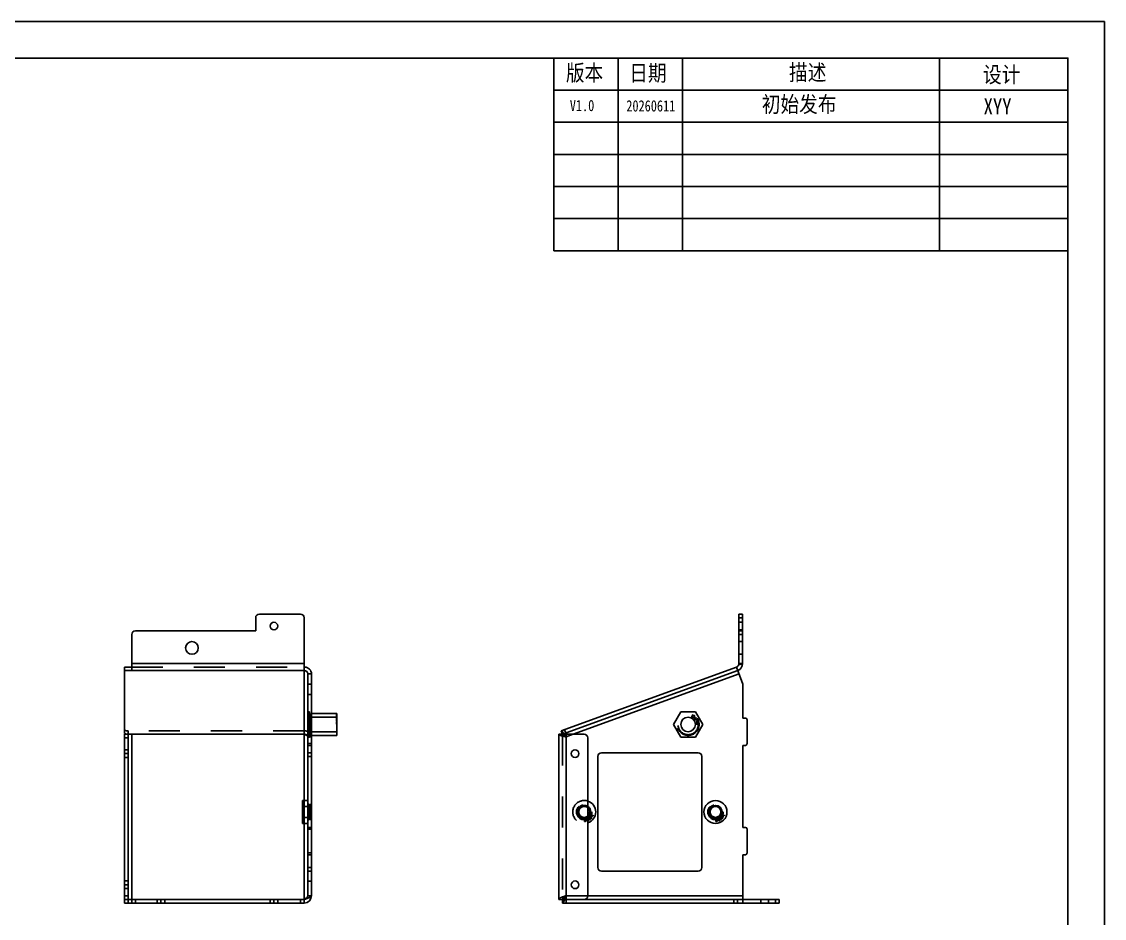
# Model space of a CAD drawing. Header units: millimetres. Extents: x 0 to 8948, y -1340 to 1100.
# Drawn here: x 7968.4 to 8265.4, y 173.9 to 420 of the extents above; entities that cross this region are included whole.
import ezdxf

# ---------------------------------------------------------------- set-up
doc = ezdxf.new("R2010")
doc.units = ezdxf.units.MM
doc.header["$LTSCALE"] = 85.25
doc.linetypes.add('HIDDEN', pattern=[0.2, 0.1, -0.1])
doc.layers.get('0').update_dxf_attribs({"linetype": 'CONTINUOUS'})
doc.layers.add('02___PRT_ALL_AXES', color=7, linetype='CONTINUOUS')
doc.layers.add('DEFAULT_2', color=8, linetype='HIDDEN')
doc.styles.get("Standard").update_dxf_attribs({"font": 'txt', "width": 0.85})
doc.styles.add('TEXTSTYLE_1', font='gdt', dxfattribs={"width": 0.8})

msp = doc.modelspace()

# ---------------------------------------------------------------- linework, layer by layer
at = {"color": 7, "linetype": 'Continuous'}
for p, q in [((7671.429, 420), (8265.429, 420)), ((8265.429, 0), (8265.429, 420)), ((8032.633, 256.434), (8032.633, 252.834)), ((8033.633, 257.434), (8044.933, 257.434)), ((8045.933, 206.289), (8045.933, 256.434)), ((8166.195, 257.434), (8165.195, 257.434)), ((8166.195, 256.434), (8165.195, 256.434)), ((8166.195, 243.834), (8166.195, 257.434)), ((7999.633, 252.834), (8032.633, 252.834)), ((8166.195, 252.834), (8165.195, 252.834)), ((7998.633, 241.955), (7998.633, 251.834)), ((8166.195, 251.834), (8165.195, 251.834)), ((7998.633, 243.834), (8045.933, 243.834)), ((8166.169, 243.508), (8165.182, 243.671)), ((8166.195, 243.834), (8165.195, 243.834)), ((7996.633, 242.894), (7996.633, 224.781)), ((7996.633, 241.955), (8045.933, 241.955)), ((8047.933, 241.015), (8046.933, 241.015)), ((8046.933, 180.139), (8046.933, 241.015)), ((8164.879, 241.955), (8116.827, 224.465)), ((8165.221, 241.015), (8119.679, 224.439)), ((8166.256, 238.174), (8164.537, 242.894)), ((8047.933, 238.174), (8046.933, 238.174)), ((8166.256, 238.174), (8166.256, 228.889)), ((8047.933, 235.391), (8046.933, 235.391)), ((8046.933, 228.889), (8047.933, 228.889)), ((8054.833, 229.848), (8054.933, 229.848)), ((8054.833, 229.848), (8054.833, 229.65)), ((8054.933, 229.724), (8054.833, 229.724)), ((8054.833, 229.65), (8054.933, 229.65)), ((8054.833, 228.905), (8054.933, 228.905)), ((8054.833, 228.905), (8054.833, 228.823)), ((8054.833, 228.823), (8054.933, 228.823)), ((8054.933, 227.139), (8054.933, 230.139)), ((8149.235, 230.639), (8147.214, 227.139)), ((8153.276, 230.639), (8149.235, 230.639)), ((8155.297, 227.139), (8153.276, 230.639)), ((8166.956, 228.889), (8166.256, 228.889)), ((8046.933, 228.389), (8047.933, 228.389)), ((8054.833, 227.599), (8054.933, 227.599)), ((8054.833, 227.599), (8054.833, 227.495)), ((8054.933, 227.568), (8054.833, 227.568)), ((8054.933, 227.502), (8054.833, 227.502)), ((8054.833, 227.495), (8054.933, 227.495)), ((8117.695, 224.781), (8117.353, 225.721)), ((8147.214, 227.139), (8149.235, 223.639)), ((8153.276, 223.639), (8155.297, 227.139)), ((8167.456, 228.389), (8167.456, 221.889)), ((8045.933, 224.439), (7996.633, 224.439)), ((7997.633, 223.439), (7996.633, 223.439)), ((7997.633, 178.139), (7997.633, 224.439)), ((7998.633, 224.439), (7998.633, 178.139)), ((8116.756, 224.439), (8116.414, 225.379)), ((8149.235, 223.639), (8153.276, 223.639)), ((8046.933, 221.889), (8047.933, 221.889)), ((8046.933, 221.389), (8047.933, 221.389)), ((8166.256, 221.389), (8166.256, 198.889)), ((8166.956, 221.389), (8166.256, 221.389)), ((8126.506, 218.389), (8126.506, 187.889)), ((8154.006, 219.389), (8127.506, 219.389)), ((8155.006, 187.889), (8155.006, 218.389)), ((8046.933, 206.289), (8045.433, 206.289)), ((8045.433, 206.289), (8045.433, 199.989)), ((8124.667, 202.403), (8124.656, 202.375)), ((8125.149, 202.203), (8124.667, 202.403)), ((8124.734, 202.193), (8124.711, 202.32)), ((8124.711, 202.32), (8125.126, 202.148)), ((8124.714, 202.188), (8124.734, 202.193)), ((8125.147, 202.105), (8125.136, 202.058)), ((8125.136, 202.058), (8125.149, 202.052)), ((8125.218, 202.254), (8125.195, 202.218)), ((8125.231, 202.249), (8125.218, 202.254)), ((8160.667, 202.403), (8160.656, 202.375)), ((8161.149, 202.203), (8160.667, 202.403)), ((8160.734, 202.193), (8160.711, 202.32)), ((8160.711, 202.32), (8161.126, 202.148)), ((8160.714, 202.188), (8160.734, 202.193)), ((8161.147, 202.105), (8161.136, 202.058)), ((8161.136, 202.058), (8161.149, 202.052)), ((8161.218, 202.254), (8161.195, 202.218)), ((8161.231, 202.249), (8161.218, 202.254)), ((8046.933, 199.989), (8045.433, 199.989)), ((8045.933, 199.989), (8045.933, 178.139)), ((8124.062, 201.002), (8123.756, 201.215)), ((8123.756, 201.129), (8124.109, 200.882)), ((8123.864, 200.82), (8123.756, 201)), ((8123.756, 200.949), (8123.842, 200.806)), ((8123.824, 200.743), (8123.786, 200.709)), ((8123.987, 200.83), (8123.911, 200.795)), ((8123.987, 201.483), (8124.062, 201.002)), ((8123.995, 200.818), (8123.987, 200.83)), ((8124.024, 201.418), (8124.243, 201.055)), ((8124.109, 200.882), (8124.024, 201.418)), ((8124.3, 201.096), (8124.087, 201.45)), ((8124.099, 201.519), (8124.141, 201.559)), ((8124.141, 201.559), (8124.133, 201.571)), ((8124.241, 200.996), (8124.2, 200.959)), ((8124.2, 200.959), (8124.208, 200.946)), ((8124.269, 201.575), (8124.286, 201.581)), ((8124.423, 201.093), (8124.349, 201.066)), ((8124.43, 201.08), (8124.423, 201.093)), ((8124.445, 201.527), (8124.464, 201.523)), ((8124.555, 201.292), (8124.562, 201.275)), ((8124.869, 201.941), (8124.755, 201.758)), ((8124.755, 201.758), (8124.789, 201.737)), ((8124.789, 201.737), (8124.903, 201.92)), ((8124.903, 201.92), (8124.869, 201.941)), ((8158.847, 200.673), (8158.86, 200.675)), ((8158.847, 200.673), (8158.852, 200.538)), ((8159.126, 200.975), (8159.114, 200.974)), ((8159.126, 200.974), (8159.118, 201.078)), ((8159.546, 200.842), (8159.34, 200.779)), ((8159.34, 200.779), (8159.351, 200.742)), ((8159.351, 200.742), (8159.557, 200.805)), ((8159.51, 201.196), (8159.518, 201.183)), ((8159.518, 201.183), (8159.594, 201.217)), ((8159.557, 200.805), (8159.546, 200.842)), ((8159.594, 201.217), (8159.842, 200.806)), ((8159.864, 200.82), (8159.622, 201.222)), ((8159.622, 201.222), (8160.109, 200.882)), ((8160.062, 201.002), (8159.657, 201.284)), ((8159.824, 200.743), (8159.786, 200.709)), ((8159.786, 200.709), (8159.793, 200.696)), ((8159.987, 200.83), (8159.911, 200.795)), ((8159.987, 201.483), (8160.062, 201.002)), ((8159.995, 200.818), (8159.987, 200.83)), ((8160.024, 201.418), (8160.243, 201.055)), ((8160.109, 200.882), (8160.024, 201.418)), ((8160.3, 201.096), (8160.087, 201.45)), ((8160.099, 201.519), (8160.141, 201.559)), ((8160.141, 201.559), (8160.133, 201.571)), ((8160.241, 200.996), (8160.2, 200.959)), ((8160.2, 200.959), (8160.208, 200.946)), ((8160.269, 201.575), (8160.286, 201.581)), ((8160.423, 201.093), (8160.349, 201.066)), ((8160.43, 201.08), (8160.423, 201.093)), ((8160.445, 201.527), (8160.464, 201.523)), ((8160.555, 201.292), (8160.562, 201.275)), ((8160.869, 201.941), (8160.755, 201.758)), ((8160.755, 201.758), (8160.789, 201.737)), ((8160.789, 201.737), (8160.903, 201.92)), ((8160.903, 201.92), (8160.869, 201.941)), ((8046.933, 198.889), (8047.933, 198.889)), ((8046.933, 198.389), (8047.933, 198.389)), ((8166.956, 198.889), (8166.256, 198.889)), ((8167.456, 198.389), (8167.456, 191.889)), ((8046.933, 191.889), (8047.933, 191.889)), ((8046.933, 191.389), (8047.933, 191.389)), ((8166.256, 178.139), (8166.256, 191.389)), ((8166.956, 191.389), (8166.256, 191.389)), ((8127.506, 186.889), (8154.006, 186.889)), ((8047.933, 184.139), (8046.933, 184.139)), ((7997.633, 180.139), (7996.633, 180.139)), ((7996.633, 179.139), (8045.933, 179.139)), ((7996.633, 179.139), (7996.633, 178.139)), ((7999.633, 179.139), (7999.633, 178.139)), ((8044.933, 179.139), (8044.933, 178.139)), ((8047.933, 180.139), (8046.933, 180.139)), ((8116.756, 179.139), (8116.756, 178.139)), ((8117.756, 179.139), (8117.756, 178.139)), ((8122.756, 179.139), (8176.256, 179.139)), ((8123.756, 180.139), (8166.256, 180.139)), ((8163.756, 179.139), (8163.756, 178.139)), ((8164.756, 179.139), (8164.756, 178.139)), ((8175.256, 179.139), (8175.256, 178.139)), ((8176.256, 179.139), (8176.256, 178.139))]:
    msp.add_line(p, q, dxfattribs=at)
for p, q in [((8132.054, 410), (8132.054, 383.563)), ((8149.679, 410), (8149.679, 383.563)), ((8220.179, 410), (8220.179, 383.563)), ((8114.429, 383.563), (8114.429, 374.75)), ((8132.054, 383.563), (8132.054, 357.125)), ((8149.679, 383.563), (8149.679, 357.125)), ((8220.179, 383.563), (8220.179, 357.125)), ((8114.429, 365.938), (8114.429, 374.75)), ((8114.429, 374.75), (8255.429, 374.75)), ((8255.429, 365.938), (8114.429, 365.938)), ((8114.429, 365.938), (8114.429, 357.125)), ((8114.429, 357.125), (8255.429, 357.125))]:
    msp.add_line(p, q)
at = {"color": 3, "linetype": 'Continuous'}
for p, q in [((8165.195, 243.834), (8165.195, 257.434)), ((7996.633, 242.894), (7998.633, 242.894)), ((8047.933, 180.139), (8047.933, 241.015)), ((8116.414, 225.379), (8164.537, 242.894)), ((7996.633, 179.139), (7996.633, 224.439)), ((8115.756, 224.439), (8115.756, 179.139)), ((8122.756, 224.439), (8115.756, 224.439)), ((8117.756, 224.439), (8117.756, 179.139)), ((8123.756, 180.139), (8123.756, 223.439)), ((8115.756, 179.139), (8122.756, 179.139)), ((7996.633, 178.139), (8045.933, 178.139)), ((8116.756, 178.139), (8176.256, 178.139))]:
    msp.add_line(p, q, dxfattribs=at)
at = {"color": 7, "linetype": 'Continuous'}
msp.add_lwpolyline([(7681.429, 10), (8255.429, 10), (8255.429, 410), (7681.429, 410)], close=True, dxfattribs=at)
for points in [[(8255.429, 392.375), (8114.429, 392.375), (8114.429, 383.563), (8255.429, 383.563), (8255.429, 410), (8114.429, 410), (8114.429, 401.188)], [(8114.429, 392.375), (8114.429, 401.188), (8255.429, 401.188)]]:
    msp.add_lwpolyline(points)
for radius in [3.15, 1.8, 1.5]:
    msp.add_circle((8158.756, 203.139), radius, dxfattribs=at)
for centre, radius, start, end in [((8033.633, 256.434), 1, 90, 180), ((8044.933, 256.434), 1, 0, 90), ((7999.633, 251.834), 1, 90, 180), ((8164.195, 243.834), 2, 290, 0), ((8166.956, 228.389), 0.5, 0, 90), ((8166.956, 221.889), 0.5, 270, 0), ((8127.506, 218.389), 1, 90, 180), ((8154.006, 218.389), 1, 0, 90), ((8122.756, 203.139), 3.15, 288.55286, 71.44761), ((8122.756, 203.139), 1.8, 303.82746, 56.17057), ((8122.756, 203.139), 1.5, 311.98434, 48.01566), ((8123.322, 202.758), 1.438, 297.53662, 301.08982), ((8159.322, 202.758), 1.438, 297.53662, 301.08982), ((8166.956, 198.389), 0.5, 0, 90), ((8166.956, 191.889), 0.5, 270, 0), ((8127.506, 187.889), 1, 180, 270), ((8154.006, 187.889), 1, 270, 0), ((8045.933, 180.139), 1, 270, 0)]:
    msp.add_arc(centre, radius, start, end, dxfattribs=at)
at = {"color": 3, "linetype": 'Continuous'}
for centre, radius, start, end in [((8164.195, 243.834), 1, 290, 0), ((8045.932, 240.791), 2.104, 85.29943, 89.98982), ((8122.756, 223.439), 1, 0, 90), ((8045.933, 180.139), 2, 270, 0), ((8122.756, 180.139), 1, 270, 0)]:
    msp.add_arc(centre, radius, start, end, dxfattribs=at)
at = {"color": 7, "linetype": 'Continuous'}
for points, knots in [([(8045.933, 241.955), (8046.186, 241.955), (8046.704, 241.768), (8046.933, 241.257), (8046.933, 241.015)], [0, 0, 0, 0, 0.5109871, 1, 1, 1, 1]), ([(7996.633, 224.781), (7996.633, 224.758), (7996.656, 224.689), (7996.764, 224.603), (7996.865, 224.56), (7996.926, 224.539)], [0, 0, 0, 0, 0.173888, 0.5172207, 1, 1, 1, 1]), ([(7996.926, 224.539), (7996.95, 224.531), (7997.056, 224.498), (7997.165, 224.477), (7997.25, 224.465)], [0, 0, 0, 0, 0.2284318, 1, 1, 1, 1]), ([(8045.933, 224.439), (8045.998, 224.449), (8046.246, 224.465), (8046.503, 224.386), (8046.649, 224.277)], [0, 0, 0, 0, 0.266582, 1, 1, 1, 1]), ([(8045.933, 224.439), (8046.173, 224.332), (8046.502, 224.189), (8046.848, 223.952), (8046.933, 223.802), (8046.933, 223.739)], [0, 0, 0, 0, 0.6269395, 0.8483282, 1, 1, 1, 1]), ([(8046.649, 224.277), (8046.735, 224.213), (8046.879, 224.052), (8046.933, 223.84), (8046.933, 223.739)], [0, 0, 0, 0, 0.5136641, 1, 1, 1, 1]), ([(8045.933, 179.139), (8046.061, 179.221), (8046.307, 179.378), (8046.687, 179.654), (8046.933, 179.946), (8046.933, 180.139)], [0, 0, 0, 0, 0.3160977, 0.5992338, 1, 1, 1, 1])]:
    msp.add_open_spline(points, degree=3, knots=knots, dxfattribs=at)
at = {"color": 3, "linetype": 'Continuous'}
for points, knots in [([(8046.105, 242.887), (8046.349, 242.867), (8046.831, 242.743), (8047.435, 242.32), (8047.838, 241.718), (8047.933, 241.246), (8047.933, 241.015)], [0, 0, 0, 0, 0.2573196, 0.5098843, 0.7569237, 1, 1, 1, 1]), ([(8045.933, 224.439), (8045.994, 224.425), (8046.233, 224.372), (8046.473, 224.318), (8046.65, 224.275)], [0, 0, 0, 0, 0.2550676, 1, 1, 1, 1])]:
    msp.add_open_spline(points, degree=3, knots=knots, dxfattribs=at)
at = {"color": 7, "linetype": 'Continuous'}
for points in [[(8124.656, 202.375), (8124.685, 202.299), (8124.704, 202.237), (8124.714, 202.188)], [(8125.126, 202.148), (8125.145, 202.14), (8125.151, 202.125), (8125.147, 202.105)], [(8125.195, 202.218), (8125.183, 202.2), (8125.168, 202.195), (8125.149, 202.203)], [(8125.149, 202.052), (8125.16, 202.081), (8125.172, 202.114), (8125.188, 202.151)], [(8125.188, 202.151), (8125.203, 202.188), (8125.217, 202.22), (8125.231, 202.249)], [(8160.656, 202.375), (8160.685, 202.299), (8160.704, 202.237), (8160.714, 202.188)], [(8161.126, 202.148), (8161.145, 202.14), (8161.151, 202.125), (8161.147, 202.105)], [(8161.195, 202.218), (8161.183, 202.2), (8161.168, 202.195), (8161.149, 202.203)], [(8161.149, 202.052), (8161.16, 202.081), (8161.172, 202.114), (8161.188, 202.151)], [(8161.188, 202.151), (8161.203, 202.188), (8161.217, 202.22), (8161.231, 202.249)], [(8123.793, 200.696), (8123.833, 200.722), (8123.867, 200.744), (8123.893, 200.76)], [(8123.851, 200.776), (8123.85, 200.769), (8123.841, 200.758), (8123.824, 200.743)], [(8123.842, 200.806), (8123.849, 200.794), (8123.853, 200.783), (8123.851, 200.776)], [(8123.911, 200.795), (8123.895, 200.787), (8123.879, 200.795), (8123.864, 200.82)], [(8123.893, 200.76), (8123.929, 200.781), (8123.963, 200.801), (8123.995, 200.818)], [(8124.133, 201.571), (8124.113, 201.556), (8124.09, 201.542), (8124.065, 201.527)], [(8124.087, 201.45), (8124.078, 201.464), (8124.074, 201.477), (8124.076, 201.487)], [(8124.076, 201.487), (8124.078, 201.496), (8124.085, 201.507), (8124.099, 201.519)], [(8124.208, 200.946), (8124.249, 200.973), (8124.285, 200.996), (8124.317, 201.016)], [(8124.242, 201.684), (8124.24, 201.652), (8124.249, 201.615), (8124.269, 201.575)], [(8124.257, 201.021), (8124.257, 201.014), (8124.251, 201.005), (8124.241, 200.996)], [(8124.282, 201.774), (8124.257, 201.746), (8124.244, 201.716), (8124.242, 201.684)], [(8124.243, 201.055), (8124.252, 201.039), (8124.257, 201.028), (8124.257, 201.021)], [(8124.286, 201.581), (8124.274, 201.608), (8124.269, 201.634), (8124.273, 201.66)], [(8124.273, 201.66), (8124.276, 201.686), (8124.285, 201.709), (8124.302, 201.727)], [(8124.361, 201.818), (8124.331, 201.813), (8124.305, 201.799), (8124.282, 201.774)], [(8124.323, 201.066), (8124.317, 201.069), (8124.31, 201.08), (8124.3, 201.096)], [(8124.302, 201.727), (8124.318, 201.745), (8124.338, 201.755), (8124.36, 201.757)], [(8124.317, 201.016), (8124.342, 201.03), (8124.379, 201.052), (8124.43, 201.08)], [(8124.349, 201.066), (8124.338, 201.062), (8124.33, 201.062), (8124.323, 201.066)], [(8124.36, 201.757), (8124.383, 201.759), (8124.404, 201.753), (8124.422, 201.736)], [(8124.432, 201.801), (8124.414, 201.816), (8124.391, 201.822), (8124.361, 201.818)], [(8124.422, 201.736), (8124.447, 201.713), (8124.455, 201.661), (8124.447, 201.579)], [(8124.466, 201.737), (8124.461, 201.764), (8124.45, 201.785), (8124.432, 201.801)], [(8124.447, 201.579), (8124.446, 201.561), (8124.445, 201.543), (8124.445, 201.527)], [(8124.464, 201.523), (8124.465, 201.554), (8124.473, 201.578), (8124.488, 201.595)], [(8124.468, 201.635), (8124.471, 201.677), (8124.471, 201.711), (8124.466, 201.737)], [(8124.568, 201.688), (8124.528, 201.687), (8124.495, 201.669), (8124.468, 201.635)], [(8124.488, 201.595), (8124.507, 201.617), (8124.532, 201.626), (8124.564, 201.623)], [(8124.562, 201.312), (8124.557, 201.306), (8124.555, 201.3), (8124.555, 201.292)], [(8124.597, 201.327), (8124.58, 201.324), (8124.568, 201.319), (8124.562, 201.312)], [(8124.562, 201.275), (8124.572, 201.266), (8124.588, 201.266), (8124.61, 201.276)], [(8124.564, 201.623), (8124.596, 201.62), (8124.626, 201.606), (8124.655, 201.58)], [(8124.678, 201.643), (8124.644, 201.673), (8124.607, 201.688), (8124.568, 201.688)], [(8124.684, 201.366), (8124.668, 201.348), (8124.639, 201.335), (8124.597, 201.327)], [(8124.61, 201.276), (8124.631, 201.286), (8124.657, 201.306), (8124.685, 201.337)], [(8124.655, 201.58), (8124.689, 201.549), (8124.708, 201.512), (8124.713, 201.47)], [(8124.747, 201.496), (8124.745, 201.554), (8124.722, 201.603), (8124.678, 201.643)], [(8124.713, 201.47), (8124.719, 201.427), (8124.708, 201.393), (8124.684, 201.366)], [(8124.685, 201.337), (8124.728, 201.385), (8124.749, 201.438), (8124.747, 201.496)], [(8158.858, 201.048), (8158.828, 201.017), (8158.815, 200.98), (8158.82, 200.937)], [(8158.82, 200.937), (8158.823, 200.903), (8158.839, 200.874), (8158.866, 200.85)], [(8158.852, 200.538), (8158.903, 200.515), (8158.957, 200.506), (8159.016, 200.512)], [(8158.983, 201.104), (8158.93, 201.098), (8158.888, 201.079), (8158.858, 201.048)], [(8158.926, 200.57), (8158.892, 200.596), (8158.87, 200.63), (8158.86, 200.675)], [(8158.866, 200.972), (8158.864, 200.997), (8158.872, 201.02), (8158.892, 201.041)], [(8158.898, 200.919), (8158.879, 200.934), (8158.869, 200.952), (8158.866, 200.972)], [(8158.866, 200.85), (8158.894, 200.826), (8158.94, 200.801), (8159.007, 200.775)], [(8158.892, 201.041), (8158.912, 201.062), (8158.939, 201.075), (8158.971, 201.078)], [(8159.017, 200.862), (8158.958, 200.886), (8158.918, 200.904), (8158.898, 200.919)], [(8159.033, 200.539), (8158.995, 200.535), (8158.96, 200.545), (8158.926, 200.57)], [(8158.971, 201.078), (8159.04, 201.085), (8159.087, 201.05), (8159.114, 200.974)], [(8159.118, 201.078), (8159.081, 201.101), (8159.035, 201.11), (8158.983, 201.104)], [(8159.007, 200.775), (8159.055, 200.757), (8159.089, 200.74), (8159.111, 200.724)], [(8159.016, 200.512), (8159.08, 200.519), (8159.127, 200.54), (8159.159, 200.574)], [(8159.149, 200.798), (8159.122, 200.817), (8159.077, 200.839), (8159.017, 200.862)], [(8159.119, 200.58), (8159.097, 200.556), (8159.068, 200.543), (8159.033, 200.539)], [(8159.111, 200.724), (8159.132, 200.708), (8159.145, 200.686), (8159.148, 200.66)], [(8159.148, 200.66), (8159.151, 200.63), (8159.141, 200.603), (8159.119, 200.58)], [(8159.199, 200.703), (8159.194, 200.746), (8159.177, 200.778), (8159.149, 200.798)], [(8159.159, 200.574), (8159.191, 200.609), (8159.204, 200.652), (8159.199, 200.703)], [(8159.587, 201.238), (8159.545, 201.214), (8159.52, 201.199), (8159.51, 201.196)], [(8159.657, 201.284), (8159.645, 201.274), (8159.621, 201.259), (8159.587, 201.238)], [(8159.793, 200.696), (8159.833, 200.722), (8159.867, 200.744), (8159.893, 200.76)], [(8159.851, 200.776), (8159.85, 200.769), (8159.841, 200.758), (8159.824, 200.743)], [(8159.842, 200.806), (8159.849, 200.794), (8159.853, 200.783), (8159.851, 200.776)], [(8159.911, 200.795), (8159.895, 200.787), (8159.879, 200.795), (8159.864, 200.82)], [(8159.893, 200.76), (8159.929, 200.781), (8159.963, 200.801), (8159.995, 200.818)], [(8160.133, 201.571), (8160.113, 201.556), (8160.09, 201.542), (8160.065, 201.527)], [(8160.087, 201.45), (8160.078, 201.464), (8160.074, 201.477), (8160.076, 201.487)], [(8160.076, 201.487), (8160.078, 201.496), (8160.085, 201.507), (8160.099, 201.519)], [(8160.208, 200.946), (8160.249, 200.973), (8160.285, 200.996), (8160.317, 201.016)], [(8160.242, 201.684), (8160.24, 201.652), (8160.249, 201.615), (8160.269, 201.575)], [(8160.257, 201.021), (8160.257, 201.014), (8160.251, 201.005), (8160.241, 200.996)], [(8160.282, 201.774), (8160.257, 201.746), (8160.244, 201.716), (8160.242, 201.684)], [(8160.243, 201.055), (8160.252, 201.039), (8160.257, 201.028), (8160.257, 201.021)], [(8160.286, 201.581), (8160.274, 201.608), (8160.269, 201.634), (8160.273, 201.66)], [(8160.273, 201.66), (8160.276, 201.686), (8160.285, 201.709), (8160.302, 201.727)], [(8160.361, 201.818), (8160.331, 201.813), (8160.305, 201.799), (8160.282, 201.774)], [(8160.323, 201.066), (8160.317, 201.069), (8160.31, 201.08), (8160.3, 201.096)], [(8160.302, 201.727), (8160.318, 201.745), (8160.338, 201.755), (8160.36, 201.757)], [(8160.317, 201.016), (8160.342, 201.03), (8160.379, 201.052), (8160.43, 201.08)], [(8160.349, 201.066), (8160.338, 201.062), (8160.33, 201.062), (8160.323, 201.066)], [(8160.36, 201.757), (8160.383, 201.759), (8160.404, 201.753), (8160.422, 201.736)], [(8160.432, 201.801), (8160.414, 201.816), (8160.391, 201.822), (8160.361, 201.818)], [(8160.422, 201.736), (8160.447, 201.713), (8160.455, 201.661), (8160.447, 201.579)], [(8160.466, 201.737), (8160.461, 201.764), (8160.45, 201.785), (8160.432, 201.801)], [(8160.447, 201.579), (8160.446, 201.561), (8160.445, 201.543), (8160.445, 201.527)], [(8160.464, 201.523), (8160.465, 201.554), (8160.473, 201.578), (8160.488, 201.595)], [(8160.468, 201.635), (8160.471, 201.677), (8160.471, 201.711), (8160.466, 201.737)], [(8160.568, 201.688), (8160.528, 201.687), (8160.495, 201.669), (8160.468, 201.635)], [(8160.488, 201.595), (8160.507, 201.617), (8160.532, 201.626), (8160.564, 201.623)], [(8160.562, 201.312), (8160.557, 201.306), (8160.555, 201.3), (8160.555, 201.292)], [(8160.597, 201.327), (8160.58, 201.324), (8160.568, 201.319), (8160.562, 201.312)], [(8160.562, 201.275), (8160.572, 201.266), (8160.588, 201.266), (8160.61, 201.276)], [(8160.564, 201.623), (8160.596, 201.62), (8160.626, 201.606), (8160.655, 201.58)], [(8160.678, 201.643), (8160.644, 201.673), (8160.607, 201.688), (8160.568, 201.688)], [(8160.684, 201.366), (8160.668, 201.348), (8160.639, 201.335), (8160.597, 201.327)], [(8160.61, 201.276), (8160.631, 201.286), (8160.657, 201.306), (8160.685, 201.337)], [(8160.655, 201.58), (8160.689, 201.549), (8160.708, 201.512), (8160.713, 201.47)], [(8160.747, 201.496), (8160.745, 201.554), (8160.722, 201.603), (8160.678, 201.643)], [(8160.713, 201.47), (8160.719, 201.427), (8160.708, 201.393), (8160.684, 201.366)], [(8160.685, 201.337), (8160.728, 201.385), (8160.749, 201.438), (8160.747, 201.496)]]:
    msp.add_open_spline(points, degree=3, dxfattribs=at)
at = {"layer": '02___PRT_ALL_AXES', "color": 8, "linetype": 'HIDDEN'}
for p, q in [((8165.195, 255.189), (8165.195, 253.089)), ((8166.195, 255.189), (8165.195, 255.189)), ((8166.195, 253.089), (8165.195, 253.089)), ((8166.195, 255.189), (8166.195, 253.089)), ((8165.195, 249.889), (8165.195, 246.389)), ((8166.195, 249.889), (8165.195, 249.889)), ((8166.195, 249.889), (8166.195, 246.389)), ((8166.195, 246.389), (8165.195, 246.389)), ((8046.933, 229.139), (8054.933, 229.139)), ((8046.933, 229.139), (8046.933, 225.139)), ((8047.733, 230.139), (8047.933, 230.139)), ((8047.933, 225.139), (8047.933, 229.139)), ((8054.933, 229.139), (8054.933, 227.139)), ((8047.933, 227.139), (8046.933, 227.139)), ((8046.933, 225.139), (8054.933, 225.139)), ((8047.733, 224.139), (8047.933, 224.139)), ((7996.633, 220.189), (7997.633, 220.189)), ((7996.633, 218.09), (7996.633, 220.188)), ((7997.633, 218.09), (7997.633, 220.188)), ((7996.633, 219.139), (7997.633, 219.139)), ((7996.633, 218.089), (7997.633, 218.089)), ((8046.933, 204.639), (8047.933, 204.639)), ((8046.933, 201.639), (8046.933, 204.639)), ((8047.933, 203.139), (8046.933, 203.139)), ((8047.933, 201.639), (8047.933, 204.639)), ((8046.933, 201.639), (8047.933, 201.639)), ((7996.633, 184.189), (7997.633, 184.189)), ((7996.633, 182.09), (7996.633, 184.188)), ((7997.633, 182.09), (7997.633, 184.188)), ((7996.633, 183.139), (7997.633, 183.139)), ((7996.633, 182.089), (7997.633, 182.089)), ((8005.583, 179.139), (8005.583, 178.139)), ((8005.584, 179.139), (8007.682, 179.139)), ((8006.633, 178.139), (8006.633, 179.139)), ((8007.683, 179.139), (8007.683, 178.139)), ((8036.583, 179.139), (8036.583, 178.139)), ((8036.584, 179.139), (8038.682, 179.139)), ((8037.633, 178.139), (8037.633, 179.139)), ((8038.683, 179.139), (8038.683, 178.139)), ((8171.206, 179.139), (8171.206, 178.139)), ((8171.206, 179.139), (8173.306, 179.139)), ((8173.306, 179.139), (8173.306, 178.139)), ((8005.584, 178.139), (8007.682, 178.139)), ((8036.584, 178.139), (8038.682, 178.139)), ((8171.206, 178.139), (8173.306, 178.139))]:
    msp.add_line(p, q, dxfattribs=at)
at = {"layer": '02___PRT_ALL_AXES', "color": 7, "linetype": 'Continuous'}
for p, q in [((8047.933, 230.139), (8054.933, 230.139)), ((8054.933, 227.139), (8054.933, 224.139)), ((8047.933, 224.139), (8054.933, 224.139))]:
    msp.add_line(p, q, dxfattribs=at)
for centre, radius in [((8037.633, 254.139), 1.05), ((8015.133, 248.139), 1.75), ((8151.256, 227.139), 2), ((8158.756, 203.139), 1.5)]:
    msp.add_circle(centre, radius, dxfattribs=at)
at = {"layer": '02___PRT_ALL_AXES', "color": 3, "linetype": 'Continuous'}
for centre in [(8120.256, 219.139), (8120.256, 183.139)]:
    msp.add_circle(centre, 1.05, dxfattribs=at)
at = {"layer": '02___PRT_ALL_AXES', "color": 8, "linetype": 'HIDDEN'}
msp.add_arc((8122.756, 203.139), 1.5, 44.38744, 315.61256, dxfattribs=at)
at = {"layer": '02___PRT_ALL_AXES', "color": 7, "linetype": 'Continuous'}
msp.add_arc((8122.756, 203.139), 1.5, 315.61256, 44.38744, dxfattribs=at)
at = {"layer": 'DEFAULT_2', "color": 8, "linetype": 'HIDDEN'}
for p, q in [((7998.633, 242.894), (8045.933, 242.894)), ((8047.433, 230.639), (8046.933, 230.639)), ((8047.433, 230.639), (8047.433, 223.639)), ((8047.433, 229.939), (8047.733, 229.939)), ((8047.733, 230.139), (8047.733, 224.139)), ((8054.833, 229.65), (8054.833, 228.905)), ((8054.933, 229.594), (8054.833, 229.594)), ((8054.933, 229.566), (8054.833, 229.566)), ((8054.933, 229.53), (8054.833, 229.53)), ((8054.933, 229.516), (8054.833, 229.516)), ((8054.933, 229.461), (8054.833, 229.461)), ((8054.933, 229.437), (8054.833, 229.437)), ((8054.933, 229.4), (8054.833, 229.4)), ((8054.933, 229.362), (8054.833, 229.362)), ((8054.933, 229.333), (8054.833, 229.333)), ((8054.933, 229.281), (8054.833, 229.281)), ((8054.933, 229.218), (8054.833, 229.218)), ((8054.933, 229.184), (8054.833, 229.184)), ((8054.933, 229.116), (8054.833, 229.116)), ((8054.933, 229.079), (8054.833, 229.079)), ((8054.933, 229.067), (8054.833, 229.067)), ((8054.933, 229.064), (8054.833, 229.064)), ((8054.933, 229.06), (8054.833, 229.06)), ((8054.933, 229.042), (8054.833, 229.042)), ((8054.933, 229.039), (8054.833, 229.039)), ((8054.933, 229.017), (8054.833, 229.017)), ((8054.933, 229), (8054.833, 229)), ((8054.933, 228.973), (8054.833, 228.973)), ((8054.933, 228.96), (8054.833, 228.96)), ((8054.933, 228.943), (8054.833, 228.943)), ((8054.933, 228.937), (8054.833, 228.937)), ((8054.933, 228.924), (8054.833, 228.924)), ((8054.833, 228.823), (8054.833, 228.341)), ((8054.933, 228.761), (8054.833, 228.761)), ((8054.933, 228.699), (8054.833, 228.699)), ((8152.133, 229.184), (8152.545, 229.848)), ((8152.473, 228.973), (8152.133, 229.184)), ((8152.586, 229.724), (8152.272, 229.218)), ((8152.272, 229.218), (8152.527, 229.06)), ((8152.552, 228.943), (8152.473, 228.973)), ((8152.527, 229.06), (8152.592, 229.039)), ((8152.627, 228.937), (8152.552, 228.943)), ((8152.841, 229.566), (8152.586, 229.724)), ((8152.592, 229.039), (8152.653, 229.042)), ((8152.72, 228.96), (8152.627, 228.937)), ((8152.653, 229.042), (8152.708, 229.067)), ((8152.708, 229.067), (8152.758, 229.116)), ((8152.784, 229), (8152.72, 228.96)), ((8152.758, 229.116), (8152.893, 229.333)), ((8152.843, 229.064), (8152.784, 229)), ((8152.888, 229.516), (8152.841, 229.566)), ((8152.978, 229.281), (8152.843, 229.064)), ((8152.913, 229.461), (8152.888, 229.516)), ((8152.893, 229.333), (8152.914, 229.4)), ((8152.898, 229.65), (8152.956, 229.594)), ((8152.914, 229.4), (8152.913, 229.461)), ((8152.956, 229.594), (8152.995, 229.53)), ((8153.008, 229.362), (8152.978, 229.281)), ((8152.995, 229.53), (8153.016, 229.437)), ((8153.016, 229.437), (8153.008, 229.362)), ((8153.045, 228.42), (8153.168, 229.017)), ((8153.239, 228.924), (8153.154, 228.503)), ((8153.154, 228.503), (8153.411, 228.699)), ((8153.168, 229.017), (8153.249, 229.079)), ((8153.411, 228.699), (8153.239, 228.924)), ((8153.249, 229.079), (8153.492, 228.761)), ((8153.492, 228.761), (8153.681, 228.905)), ((8153.738, 228.823), (8153.553, 228.681)), ((8047.433, 227.139), (8046.933, 227.139)), ((8054.933, 228.681), (8054.833, 228.681)), ((8054.933, 228.619), (8054.833, 228.619)), ((8054.933, 228.549), (8054.833, 228.549)), ((8054.933, 228.503), (8054.833, 228.503)), ((8054.933, 228.487), (8054.833, 228.487)), ((8054.933, 228.42), (8054.833, 228.42)), ((8054.933, 228.341), (8054.833, 228.341)), ((8054.933, 228.259), (8054.833, 228.259)), ((8054.833, 228.259), (8054.833, 227.966)), ((8054.933, 228.249), (8054.833, 228.249)), ((8054.933, 228.185), (8054.833, 228.185)), ((8054.933, 228.183), (8054.833, 228.183)), ((8054.933, 228.162), (8054.833, 228.162)), ((8054.933, 228.154), (8054.833, 228.154)), ((8054.933, 228.141), (8054.833, 228.141)), ((8054.933, 228.128), (8054.833, 228.128)), ((8054.933, 228.115), (8054.833, 228.115)), ((8054.933, 228.11), (8054.833, 228.11)), ((8054.933, 228.097), (8054.833, 228.097)), ((8054.933, 228.084), (8054.833, 228.084)), ((8054.933, 228.071), (8054.833, 228.071)), ((8054.933, 228.064), (8054.833, 228.064)), ((8054.933, 228.042), (8054.833, 228.042)), ((8054.933, 228.041), (8054.833, 228.041)), ((8054.933, 227.976), (8054.833, 227.976)), ((8054.933, 227.966), (8054.833, 227.966)), ((8054.933, 227.816), (8054.833, 227.816)), ((8054.833, 227.816), (8054.833, 227.599)), ((8054.933, 227.809), (8054.833, 227.809)), ((8054.933, 227.795), (8054.833, 227.795)), ((8054.933, 227.765), (8054.833, 227.765)), ((8054.933, 227.754), (8054.833, 227.754)), ((8054.933, 227.752), (8054.833, 227.752)), ((8054.933, 227.747), (8054.833, 227.747)), ((8054.933, 227.734), (8054.833, 227.734)), ((8054.933, 227.73), (8054.833, 227.73)), ((8054.933, 227.727), (8054.833, 227.727)), ((8054.933, 227.702), (8054.833, 227.702)), ((8054.933, 227.693), (8054.833, 227.693)), ((8054.933, 227.692), (8054.833, 227.692)), ((8054.933, 227.687), (8054.833, 227.687)), ((8054.933, 227.677), (8054.833, 227.677)), ((8054.933, 227.669), (8054.833, 227.669)), ((8054.933, 227.668), (8054.833, 227.668)), ((8054.933, 227.664), (8054.833, 227.664)), ((8054.933, 227.656), (8054.833, 227.656)), ((8054.933, 227.646), (8054.833, 227.646)), ((8054.933, 227.643), (8054.833, 227.643)), ((8054.933, 227.632), (8054.833, 227.632)), ((8054.933, 227.624), (8054.833, 227.624)), ((8054.933, 227.597), (8054.833, 227.597)), ((8054.933, 227.583), (8054.833, 227.583)), ((8054.933, 227.556), (8054.833, 227.556)), ((8054.933, 227.551), (8054.833, 227.551)), ((8054.933, 227.529), (8054.833, 227.529)), ((8054.933, 227.52), (8054.833, 227.52)), ((8054.833, 227.495), (8054.833, 227.185)), ((8054.933, 227.483), (8054.833, 227.483)), ((8054.933, 227.471), (8054.833, 227.471)), ((8054.933, 227.463), (8054.833, 227.463)), ((8054.933, 227.454), (8054.833, 227.454)), ((8054.933, 227.434), (8054.833, 227.434)), ((8054.933, 227.417), (8054.833, 227.417)), ((8054.933, 227.412), (8054.833, 227.412)), ((8054.933, 227.405), (8054.833, 227.405)), ((8054.933, 227.399), (8054.833, 227.399)), ((8054.933, 227.385), (8054.833, 227.385)), ((8054.933, 227.363), (8054.833, 227.363)), ((8054.933, 227.353), (8054.833, 227.353)), ((8054.933, 227.338), (8054.833, 227.338)), ((8054.933, 227.326), (8054.833, 227.326)), ((8054.933, 227.325), (8054.833, 227.325)), ((8054.933, 227.323), (8054.833, 227.323)), ((8054.933, 227.312), (8054.833, 227.312)), ((8054.933, 227.304), (8054.833, 227.304)), ((8054.933, 227.298), (8054.833, 227.298)), ((8054.933, 227.296), (8054.833, 227.296)), ((8054.933, 227.294), (8054.833, 227.294)), ((8054.933, 227.291), (8054.833, 227.291)), ((8054.933, 227.272), (8054.833, 227.272)), ((8054.933, 227.268), (8054.833, 227.268)), ((8054.933, 227.266), (8054.833, 227.266)), ((8054.933, 227.249), (8054.833, 227.249)), ((8054.933, 227.236), (8054.833, 227.236)), ((8054.933, 227.234), (8054.833, 227.234)), ((8054.933, 227.222), (8054.833, 227.222)), ((8054.933, 227.215), (8054.833, 227.215)), ((8054.933, 227.207), (8054.833, 227.207)), ((8054.933, 227.192), (8054.833, 227.192)), ((8054.933, 227.185), (8054.833, 227.185)), ((8153.106, 228.341), (8153.045, 228.42)), ((8153.471, 228.619), (8153.106, 228.341)), ((8153.431, 227.471), (8153.436, 227.556)), ((8153.44, 227.405), (8153.431, 227.471)), ((8153.436, 227.556), (8153.475, 227.646)), ((8153.468, 227.325), (8153.44, 227.405)), ((8153.53, 227.249), (8153.468, 227.325)), ((8153.572, 228.487), (8153.471, 228.619)), ((8153.475, 227.646), (8153.519, 227.702)), ((8153.509, 228.071), (8153.62, 228.115)), ((8153.521, 228.041), (8153.509, 228.071)), ((8153.51, 228.162), (8153.519, 228.183)), ((8153.62, 228.115), (8153.51, 228.162)), ((8153.523, 227.551), (8153.515, 227.483)), ((8153.515, 227.483), (8153.524, 227.417)), ((8153.519, 228.183), (8153.651, 228.128)), ((8153.519, 227.702), (8153.599, 227.747)), ((8153.632, 228.084), (8153.521, 228.041)), ((8153.564, 227.624), (8153.523, 227.551)), ((8153.524, 227.417), (8153.55, 227.353)), ((8153.587, 227.207), (8153.53, 227.249)), ((8153.55, 227.353), (8153.61, 227.294)), ((8153.553, 228.681), (8153.654, 228.549)), ((8153.61, 227.664), (8153.564, 227.624)), ((8153.654, 228.549), (8153.572, 228.487)), ((8153.583, 227.976), (8153.632, 228.084)), ((8153.605, 227.966), (8153.583, 227.976)), ((8153.676, 227.185), (8153.587, 227.207)), ((8153.599, 227.747), (8153.65, 227.754)), ((8153.663, 228.097), (8153.605, 227.966)), ((8153.644, 227.669), (8153.61, 227.664)), ((8153.61, 227.294), (8153.665, 227.268)), ((8153.699, 227.643), (8153.644, 227.669)), ((8153.65, 227.754), (8153.722, 227.73)), ((8153.651, 228.128), (8153.709, 228.259)), ((8153.795, 228.042), (8153.663, 228.097)), ((8153.665, 227.268), (8153.698, 227.272)), ((8153.727, 227.192), (8153.676, 227.185)), ((8153.731, 228.249), (8153.683, 228.141)), ((8153.683, 228.141), (8153.794, 228.185)), ((8153.806, 228.154), (8153.695, 228.11)), ((8153.695, 228.11), (8153.805, 228.064)), ((8153.698, 227.272), (8153.744, 227.312)), ((8153.759, 227.583), (8153.699, 227.643)), ((8153.709, 228.259), (8153.731, 228.249)), ((8153.722, 227.73), (8153.779, 227.687)), ((8153.789, 227.234), (8153.727, 227.192)), ((8153.744, 227.312), (8153.786, 227.385)), ((8153.785, 227.52), (8153.759, 227.583)), ((8153.779, 227.687), (8153.8, 227.656)), ((8153.794, 227.454), (8153.785, 227.52)), ((8153.786, 227.385), (8153.794, 227.454)), ((8153.833, 227.291), (8153.789, 227.234)), ((8153.794, 228.185), (8153.806, 228.154)), ((8153.805, 228.064), (8153.795, 228.042)), ((8153.8, 227.656), (8153.813, 227.692)), ((8153.813, 227.692), (8153.854, 227.765)), ((8153.846, 227.326), (8153.833, 227.291)), ((8153.867, 227.296), (8153.846, 227.326)), ((8153.86, 227.597), (8153.852, 227.529)), ((8153.852, 227.529), (8153.861, 227.463)), ((8153.854, 227.765), (8153.934, 227.809)), ((8153.885, 227.668), (8153.86, 227.597)), ((8153.861, 227.463), (8153.887, 227.399)), ((8153.927, 227.236), (8153.867, 227.296)), ((8153.945, 227.727), (8153.885, 227.668)), ((8153.887, 227.399), (8153.93, 227.338)), ((8154.016, 227.215), (8153.927, 227.236)), ((8153.93, 227.338), (8154.004, 227.298)), ((8153.934, 227.809), (8153.985, 227.816)), ((8153.996, 227.734), (8153.945, 227.727)), ((8153.985, 227.816), (8154.073, 227.795)), ((8154.07, 227.693), (8153.996, 227.734)), ((8154.004, 227.298), (8154.055, 227.304)), ((8154.066, 227.222), (8154.016, 227.215)), ((8154.055, 227.304), (8154.115, 227.363)), ((8154.146, 227.266), (8154.066, 227.222)), ((8154.113, 227.632), (8154.07, 227.693)), ((8154.073, 227.795), (8154.131, 227.752)), ((8154.139, 227.568), (8154.113, 227.632)), ((8154.115, 227.363), (8154.14, 227.434)), ((8154.131, 227.752), (8154.193, 227.677)), ((8154.148, 227.502), (8154.139, 227.568)), ((8154.14, 227.434), (8154.148, 227.502)), ((8154.19, 227.323), (8154.146, 227.266)), ((8154.229, 227.412), (8154.19, 227.323)), ((8154.193, 227.677), (8154.22, 227.599)), ((8154.234, 227.495), (8154.229, 227.412)), ((8045.933, 225.379), (7997.633, 225.379)), ((7997.633, 224.439), (7997.633, 225.379)), ((8046.933, 223.739), (8047.933, 223.739)), ((8047.433, 223.639), (8046.933, 223.639)), ((8047.433, 224.339), (8047.733, 224.339)), ((8116.827, 224.465), (8116.756, 224.439)), ((8116.756, 224.439), (8116.756, 179.139)), ((8119.679, 224.439), (8117.756, 223.739)), ((8047.933, 219.389), (8046.933, 219.389)), ((8047.933, 218.389), (8046.933, 218.389)), ((8045.733, 204.639), (8045.433, 204.939)), ((8045.933, 199.989), (8045.933, 206.289)), ((8047.313, 205.264), (8046.933, 205.264)), ((8047.313, 201.014), (8047.313, 205.264)), ((8047.803, 205.264), (8047.313, 205.039)), ((8047.903, 204.939), (8047.603, 204.639)), ((8047.903, 205.264), (8047.803, 205.264)), ((8047.803, 205.264), (8047.803, 201.014)), ((8047.903, 201.014), (8047.903, 205.264)), ((8045.453, 202.403), (8045.433, 202.403)), ((8045.433, 202.375), (8045.453, 202.375)), ((8045.453, 202.32), (8045.433, 202.32)), ((8045.453, 202.254), (8045.433, 202.254)), ((8045.453, 202.249), (8045.433, 202.249)), ((8045.433, 202.218), (8045.453, 202.218)), ((8045.453, 202.203), (8045.433, 202.203)), ((8045.433, 202.199), (8045.453, 202.199)), ((8045.453, 202.193), (8045.433, 202.193)), ((8045.453, 202.188), (8045.433, 202.188)), ((8045.453, 202.151), (8045.433, 202.151)), ((8045.433, 202.148), (8045.453, 202.148)), ((8045.453, 202.105), (8045.433, 202.105)), ((8045.453, 202.058), (8045.433, 202.058)), ((8045.433, 202.052), (8045.453, 202.052)), ((8045.453, 202.403), (8045.453, 202.052)), ((8047.603, 204.639), (8045.733, 204.639)), ((8045.733, 204.639), (8045.733, 201.639)), ((8047.603, 204.639), (8047.603, 201.639)), ((8045.453, 201.941), (8045.433, 201.941)), ((8045.453, 201.92), (8045.433, 201.92)), ((8045.453, 201.819), (8045.433, 201.819)), ((8045.453, 201.818), (8045.433, 201.818)), ((8045.453, 201.801), (8045.433, 201.801)), ((8045.453, 201.774), (8045.433, 201.774)), ((8045.453, 201.758), (8045.433, 201.758)), ((8045.453, 201.758), (8045.433, 201.758)), ((8045.453, 201.757), (8045.433, 201.757)), ((8045.453, 201.737), (8045.433, 201.737)), ((8045.453, 201.736), (8045.433, 201.736)), ((8045.453, 201.727), (8045.433, 201.727)), ((8045.453, 201.688), (8045.433, 201.688)), ((8045.453, 201.684), (8045.433, 201.684)), ((8045.453, 201.66), (8045.433, 201.66)), ((8045.453, 201.643), (8045.433, 201.643)), ((8045.733, 201.639), (8045.433, 201.339)), ((8045.453, 201.635), (8045.433, 201.635)), ((8045.453, 201.623), (8045.433, 201.623)), ((8045.453, 201.623), (8045.433, 201.623)), ((8045.453, 201.595), (8045.433, 201.595)), ((8045.453, 201.58), (8045.433, 201.58)), ((8045.453, 201.579), (8045.433, 201.579)), ((8045.453, 201.575), (8045.433, 201.575)), ((8045.433, 201.571), (8045.453, 201.571)), ((8045.453, 201.559), (8045.433, 201.559)), ((8045.453, 201.527), (8045.433, 201.527)), ((8045.453, 201.527), (8045.433, 201.527)), ((8045.433, 201.523), (8045.453, 201.523)), ((8045.453, 201.519), (8045.433, 201.519)), ((8045.453, 201.496), (8045.433, 201.496)), ((8045.453, 201.487), (8045.433, 201.487)), ((8045.453, 201.483), (8045.433, 201.483)), ((8045.453, 201.47), (8045.433, 201.47)), ((8045.433, 201.45), (8045.453, 201.45)), ((8045.453, 201.418), (8045.433, 201.418)), ((8045.453, 201.366), (8045.433, 201.366)), ((8045.453, 201.337), (8045.433, 201.337)), ((8045.453, 201.327), (8045.433, 201.327)), ((8045.453, 201.312), (8045.433, 201.312)), ((8045.453, 201.292), (8045.433, 201.292)), ((8045.433, 201.284), (8045.453, 201.284)), ((8045.453, 201.276), (8045.433, 201.276)), ((8045.433, 201.275), (8045.453, 201.275)), ((8045.433, 201.268), (8045.453, 201.268)), ((8045.453, 201.238), (8045.433, 201.238)), ((8045.453, 201.222), (8045.433, 201.222)), ((8045.453, 201.217), (8045.433, 201.217)), ((8045.453, 201.196), (8045.433, 201.196)), ((8045.453, 201.183), (8045.433, 201.183)), ((8045.453, 201.106), (8045.433, 201.106)), ((8045.453, 201.104), (8045.433, 201.104)), ((8045.453, 201.096), (8045.433, 201.096)), ((8045.453, 201.093), (8045.433, 201.093)), ((8045.453, 201.08), (8045.433, 201.08)), ((8045.453, 201.079), (8045.433, 201.079)), ((8045.453, 201.078), (8045.433, 201.078)), ((8045.453, 201.066), (8045.433, 201.066)), ((8045.433, 201.066), (8045.453, 201.066)), ((8045.433, 201.063), (8045.453, 201.063)), ((8045.433, 201.055), (8045.453, 201.055)), ((8045.453, 201.048), (8045.433, 201.048)), ((8045.453, 201.041), (8045.433, 201.041)), ((8045.453, 201.021), (8045.433, 201.021)), ((8045.453, 201.016), (8045.433, 201.016)), ((8045.453, 201.002), (8045.433, 201.002)), ((8045.453, 200.996), (8045.433, 200.996)), ((8045.453, 200.975), (8045.433, 200.975)), ((8045.453, 200.974), (8045.433, 200.974)), ((8045.453, 200.972), (8045.433, 200.972)), ((8045.453, 200.959), (8045.433, 200.959)), ((8045.433, 200.946), (8045.453, 200.946)), ((8045.453, 200.937), (8045.433, 200.937)), ((8045.453, 200.919), (8045.433, 200.919)), ((8045.453, 200.882), (8045.433, 200.882)), ((8045.453, 200.862), (8045.433, 200.862)), ((8045.453, 200.85), (8045.433, 200.85)), ((8045.453, 200.842), (8045.433, 200.842)), ((8045.453, 200.83), (8045.433, 200.83)), ((8045.453, 200.82), (8045.433, 200.82)), ((8045.453, 200.818), (8045.433, 200.818)), ((8045.433, 200.806), (8045.453, 200.806)), ((8045.453, 200.805), (8045.433, 200.805)), ((8045.453, 200.798), (8045.433, 200.798)), ((8045.433, 200.795), (8045.453, 200.795)), ((8045.433, 200.792), (8045.453, 200.792)), ((8045.453, 200.779), (8045.433, 200.779)), ((8045.453, 200.776), (8045.433, 200.776)), ((8045.453, 200.775), (8045.433, 200.775)), ((8045.453, 200.76), (8045.433, 200.76)), ((8045.453, 200.743), (8045.433, 200.743)), ((8045.453, 200.742), (8045.433, 200.742)), ((8045.453, 200.724), (8045.433, 200.724)), ((8045.453, 200.709), (8045.433, 200.709)), ((8045.453, 200.703), (8045.433, 200.703)), ((8045.433, 200.696), (8045.453, 200.696)), ((8045.453, 200.675), (8045.433, 200.675)), ((8045.453, 200.673), (8045.433, 200.673)), ((8045.453, 200.66), (8045.433, 200.66)), ((8045.453, 200.58), (8045.433, 200.58)), ((8045.453, 200.574), (8045.433, 200.574)), ((8045.453, 200.57), (8045.433, 200.57)), ((8045.453, 200.539), (8045.433, 200.539)), ((8045.433, 200.538), (8045.453, 200.538)), ((8045.453, 200.512), (8045.433, 200.512)), ((8045.433, 200.51), (8045.453, 200.51)), ((8045.453, 201.941), (8045.453, 200.51)), ((8047.603, 201.639), (8045.733, 201.639)), ((8047.313, 201.014), (8046.933, 201.014)), ((8047.803, 201.014), (8047.313, 201.239)), ((8047.903, 201.339), (8047.603, 201.639)), ((8047.903, 201.014), (8047.803, 201.014)), ((8122.847, 200.673), (8122.86, 200.675)), ((8122.847, 200.673), (8122.852, 200.538)), ((8123.126, 200.975), (8123.114, 200.974)), ((8123.126, 200.974), (8123.118, 201.078)), ((8123.546, 200.842), (8123.34, 200.779)), ((8123.34, 200.779), (8123.351, 200.742)), ((8123.351, 200.742), (8123.557, 200.805)), ((8123.51, 201.196), (8123.518, 201.183)), ((8123.518, 201.183), (8123.594, 201.217)), ((8123.557, 200.805), (8123.546, 200.842)), ((8123.594, 201.217), (8123.756, 200.949)), ((8123.756, 201), (8123.622, 201.222)), ((8123.622, 201.222), (8123.756, 201.129)), ((8123.756, 201.215), (8123.657, 201.284)), ((8123.786, 200.709), (8123.793, 200.696)), ((8047.933, 187.889), (8046.933, 187.889)), ((8047.933, 186.889), (8046.933, 186.889)), ((8117.756, 180.139), (8123.756, 180.139))]:
    msp.add_line(p, q, dxfattribs=at)
for centre, radius in [((8151.256, 227.139), 3), ((8151.256, 227.139), 2.8), ((8122.756, 203.139), 2.125), ((8122.756, 203.139), 1.9), ((8158.756, 203.139), 2.125), ((8158.756, 203.139), 1.9)]:
    msp.add_circle(centre, radius, dxfattribs=at)
for centre, radius, start, end in [((8042.882, 208.435), 16.282, 75.5302, 76.62023), ((8119.555, 228.447), 5.031, 242.74609, 244.29295), ((8122.756, 203.139), 3.15, 71.44761, 288.55286), ((8122.756, 203.139), 1.8, 56.17057, 270), ((8122.756, 203.139), 1.5, 48.01566, 311.98434), ((8122.756, 203.139), 1.8, 270, 303.82746)]:
    msp.add_arc(centre, radius, start, end, dxfattribs=at)
for points, knots in [([(7997.633, 225.379), (7997.505, 225.379), (7997.266, 225.393), (7996.951, 225.463), (7996.727, 225.552), (7996.633, 225.67), (7996.633, 225.721)], [0, 0, 0, 0, 0.3451565, 0.6446176, 0.8637516, 1, 1, 1, 1]), ([(8045.933, 225.379), (8046.189, 225.398), (8046.702, 225.345), (8047.369, 224.994), (8047.824, 224.429), (8047.933, 223.964), (8047.933, 223.739)], [0, 0, 0, 0, 0.2670556, 0.5223801, 0.7652697, 1, 1, 1, 1]), ([(8046.951, 224.201), (8046.986, 224.192), (8047.119, 224.157), (8047.251, 224.119), (8047.347, 224.089)], [0, 0, 0, 0, 0.2664522, 1, 1, 1, 1]), ([(8047.347, 224.089), (8047.496, 224.042), (8047.698, 223.98), (8047.933, 223.816), (8047.933, 223.739)], [0, 0, 0, 0, 0.6683665, 1, 1, 1, 1]), ([(8115.756, 224.439), (8115.756, 224.362), (8115.905, 224.256), (8116.107, 224.167), (8116.472, 224.042), (8117.025, 223.902), (8117.5, 223.796), (8117.756, 223.739)], [0, 0, 0, 0, 0.1075364, 0.2023723, 0.3245491, 0.6360652, 1, 1, 1, 1]), ([(8116.414, 225.379), (8116.486, 225.405), (8116.636, 225.3), (8116.789, 225.141), (8117.032, 224.841), (8117.352, 224.369), (8117.615, 223.959), (8117.756, 223.739)], [0, 0, 0, 0, 0.1075364, 0.2023723, 0.3245491, 0.6360652, 1, 1, 1, 1]), ([(8116.756, 224.439), (8116.853, 224.474), (8117.052, 224.39), (8117.263, 224.224), (8117.392, 224.104), (8117.46, 224.038)], [0, 0, 0, 0, 0.3747353, 0.6590849, 1, 1, 1, 1]), ([(8116.756, 224.439), (8116.756, 224.35), (8116.922, 224.143), (8117.124, 224.04), (8117.251, 223.974)], [0, 0, 0, 0, 0.3830557, 1, 1, 1, 1]), ([(8117.373, 223.914), (8117.404, 223.899), (8117.53, 223.839), (8117.659, 223.782), (8117.756, 223.739)], [0, 0, 0, 0, 0.2429407, 1, 1, 1, 1]), ([(8117.46, 224.038), (8117.485, 224.015), (8117.584, 223.916), (8117.682, 223.815), (8117.756, 223.739)], [0, 0, 0, 0, 0.2429407, 1, 1, 1, 1]), ([(8046.501, 179.322), (8046.566, 179.344), (8046.809, 179.426), (8047.05, 179.514), (8047.224, 179.586)], [0, 0, 0, 0, 0.2675329, 1, 1, 1, 1]), ([(8047.224, 179.586), (8047.325, 179.628), (8047.508, 179.711), (8047.767, 179.859), (8047.933, 180.028), (8047.933, 180.139)], [0, 0, 0, 0, 0.3557086, 0.6400758, 1, 1, 1, 1]), ([(8115.756, 179.139), (8115.756, 179.237), (8115.887, 179.389), (8116.105, 179.526), (8116.466, 179.704), (8117.023, 179.905), (8117.5, 180.058), (8117.756, 180.139)], [0, 0, 0, 0, 0.1276164, 0.2247833, 0.3462034, 0.6491039, 1, 1, 1, 1]), ([(8116.756, 178.139), (8116.853, 178.139), (8117.005, 178.27), (8117.143, 178.489), (8117.32, 178.85), (8117.522, 179.407), (8117.674, 179.883), (8117.756, 180.139)], [0, 0, 0, 0, 0.1276164, 0.2247833, 0.3462034, 0.6491039, 1, 1, 1, 1]), ([(8116.756, 179.139), (8116.756, 179.191), (8116.786, 179.335), (8116.939, 179.55), (8117.096, 179.683), (8117.186, 179.753)], [0, 0, 0, 0, 0.2022842, 0.5561132, 1, 1, 1, 1]), ([(8116.756, 179.139), (8116.804, 179.139), (8117.037, 179.185), (8117.209, 179.371), (8117.325, 179.514)], [0, 0, 0, 0, 0.207613, 1, 1, 1, 1]), ([(8117.186, 179.753), (8117.229, 179.787), (8117.414, 179.922), (8117.608, 180.045), (8117.756, 180.139)], [0, 0, 0, 0, 0.235839, 1, 1, 1, 1]), ([(8117.325, 179.514), (8117.363, 179.559), (8117.516, 179.761), (8117.651, 179.975), (8117.756, 180.139)], [0, 0, 0, 0, 0.2324436, 1, 1, 1, 1])]:
    msp.add_open_spline(points, degree=3, knots=knots, dxfattribs=at)
for points in [[(7997.25, 224.465), (7997.377, 224.447), (7997.505, 224.439), (7997.633, 224.439)], [(8122.858, 201.048), (8122.828, 201.017), (8122.815, 200.98), (8122.82, 200.937)], [(8122.82, 200.937), (8122.823, 200.903), (8122.839, 200.874), (8122.866, 200.85)], [(8122.852, 200.538), (8122.903, 200.515), (8122.957, 200.506), (8123.016, 200.512)], [(8122.983, 201.104), (8122.93, 201.098), (8122.888, 201.079), (8122.858, 201.048)], [(8122.926, 200.57), (8122.892, 200.596), (8122.87, 200.63), (8122.86, 200.675)], [(8122.866, 200.972), (8122.864, 200.997), (8122.872, 201.02), (8122.892, 201.041)], [(8122.898, 200.919), (8122.879, 200.934), (8122.869, 200.952), (8122.866, 200.972)], [(8122.866, 200.85), (8122.894, 200.826), (8122.94, 200.801), (8123.007, 200.775)], [(8122.892, 201.041), (8122.912, 201.062), (8122.939, 201.075), (8122.971, 201.078)], [(8123.017, 200.862), (8122.958, 200.886), (8122.918, 200.904), (8122.898, 200.919)], [(8123.033, 200.539), (8122.995, 200.535), (8122.96, 200.545), (8122.926, 200.57)], [(8122.971, 201.078), (8123.04, 201.085), (8123.087, 201.05), (8123.114, 200.974)], [(8123.118, 201.078), (8123.081, 201.101), (8123.035, 201.11), (8122.983, 201.104)], [(8123.007, 200.775), (8123.055, 200.757), (8123.089, 200.74), (8123.111, 200.724)], [(8123.016, 200.512), (8123.08, 200.519), (8123.127, 200.54), (8123.159, 200.574)], [(8123.149, 200.798), (8123.122, 200.817), (8123.077, 200.839), (8123.017, 200.862)], [(8123.119, 200.58), (8123.097, 200.556), (8123.068, 200.543), (8123.033, 200.539)], [(8123.111, 200.724), (8123.132, 200.708), (8123.145, 200.686), (8123.148, 200.66)], [(8123.148, 200.66), (8123.151, 200.63), (8123.141, 200.603), (8123.119, 200.58)], [(8123.199, 200.703), (8123.194, 200.746), (8123.177, 200.778), (8123.149, 200.798)], [(8123.159, 200.574), (8123.191, 200.609), (8123.204, 200.652), (8123.199, 200.703)], [(8123.587, 201.238), (8123.545, 201.214), (8123.52, 201.199), (8123.51, 201.196)], [(8123.657, 201.284), (8123.645, 201.274), (8123.621, 201.259), (8123.587, 201.238)], [(8045.933, 179.139), (8046.122, 179.199), (8046.312, 179.26), (8046.501, 179.322)]]:
    msp.add_open_spline(points, degree=3, dxfattribs=at)

# ---------------------------------------------------------------- texts
at = {"lineweight": -3, "char_height": 4.41582, "attachment_point": 5}
for s, insert, width in [('{\\fSimSun|b0|i0|c134|p54;版本}', (8122.854, 405.704), 18.95562), ('{\\fSimSun|b0|i0|c134|p54;日期}', (8140.216, 405.643), 18.95562), ('{\\fSimSun|b0|i0|c134|p54;描述}', (8184.048, 405.824), 18.95562), ('{\\fSimSun|b0|i0|c134|p54;设计}', (8237.264, 405.228), 18.95562), ('{\\fSimSun|b0|i0|c134|p54;初始发布}', (8181.703, 397.073), 28.79883), ('{\\fSimSun|b0|i0|c134|p54;XYY}', (8236.138, 396.749), 18.95562)]:
    msp.add_mtext(s, dxfattribs=dict(at, insert=insert, width=width))
at = {"insert": (8118.796, 398.533), "char_height": 3.08437, "width": 11.13412, "attachment_point": 1, "style": 'TEXTSTYLE_1'}
msp.add_mtext('{\\fSimSun|b0|i0|c0|p2;V1.0}', dxfattribs=at)
at = {"color": 0, "insert": (8134.301, 398.44), "char_height": 3.08437, "width": 16.57399, "attachment_point": 1, "style": 'TEXTSTYLE_1'}
msp.add_mtext('{\\fSimSun|b0|i0|c134|p54;20260611}', dxfattribs=at)

doc.saveas('drawing.dxf')
